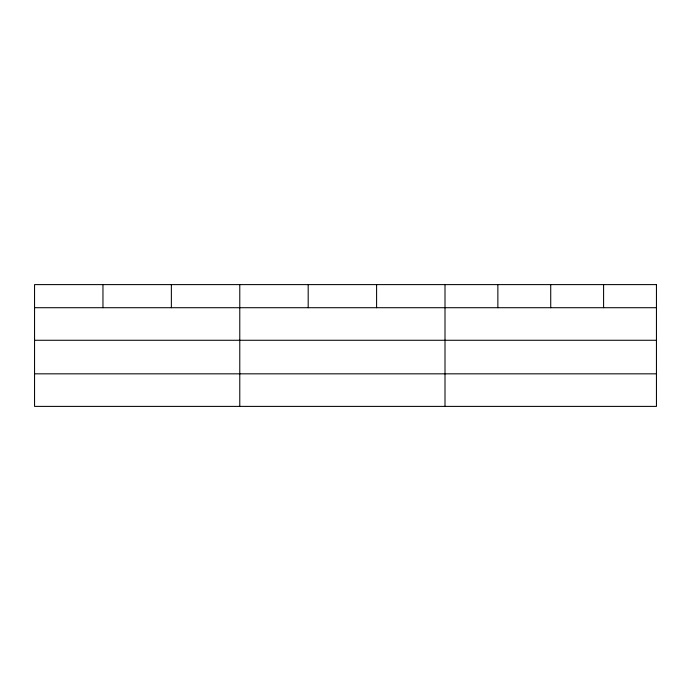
<?xml version="1.0" encoding="UTF-8"?>
<svg xmlns="http://www.w3.org/2000/svg" width="691" height="691" viewBox="0 0 691 691"><rect width="100%" height="100%" fill="white"/><g stroke="black" fill="none" stroke-linecap="round" stroke-linejoin="round"><path stroke-width="1.04" d="M34.55 307.711L656.45 307.711M34.55 340.274L656.45 340.274M34.55 373.831L656.45 373.831M603.588 284.606L603.588 307.711M550.727 284.606L550.727 307.711M497.865 284.606L497.865 307.711M445.004 284.606L445.004 406.394M376.595 284.606L376.595 307.711M308.186 284.606L308.186 307.711M239.777 284.606L239.777 406.394M171.368 284.606L171.368 307.711M102.959 284.606L102.959 307.711M656.45 284.606L34.55 284.606L34.55 406.394L656.45 406.394L656.45 284.606"/></g></svg>
